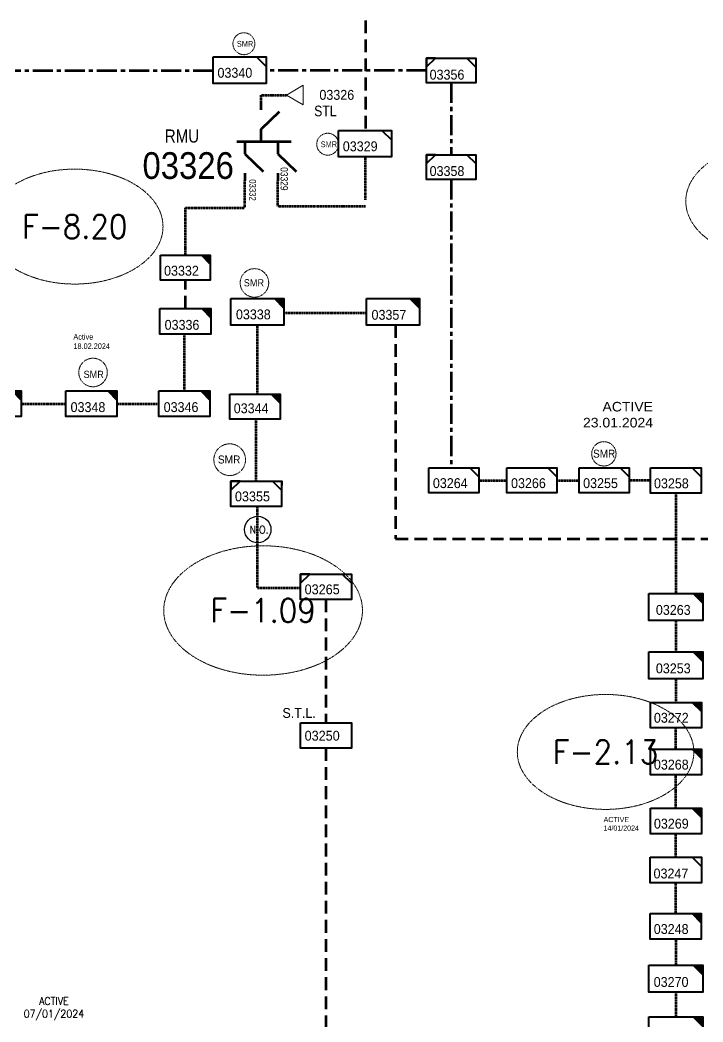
# Model space of a CAD drawing. Header units: metres. Extents: x 65984 to 144644, y -19036 to 23726.
# Drawn here: x 117936 to 118191.5, y 21133.2 to 21508 of the extents above; entities that cross this region are included whole.
import ezdxf
from ezdxf.enums import TextEntityAlignment as Align

# ---------------------------------------------------------------- set-up
doc = ezdxf.new("R2010")
doc.units = ezdxf.units.M
doc.header["$MEASUREMENT"] = 0
for name, pattern in [('( Center )', [2, 1.25, -0.25, 0.25, -0.25]), ('DGN Style 3', [0.013877, 0, -0.013877]), ('HIDDEN2', [2381.25, 1587.5, -793.75])]:
    doc.linetypes.add(name, pattern=pattern)
doc.layers.get('0').update_dxf_attribs({"color": 95, "lineweight": 40})
for name, color, linetype, lineweight in [('d_eos', 111, 'Continuous', 40), ('d_eos no', 121, 'Continuous', 40), ('d_switch', 95, 'Continuous', 40), ('d_tf', 1, 'Continuous', 40), ('d_tf no', 6, 'Continuous', 40), ('d_ug cable', 95, 'Continuous', 40), ('d_unit sub', 7, 'Continuous', 40), ('FDR  1  16', 234, 'Continuous', 40), ('FDR  4  02', 126, 'Continuous', 40), ('fedr no', 95, 'Continuous', 40), ('Level 37', 7, 'Continuous', 0), ('SW N O', 114, 'Continuous', 30)]:
    doc.layers.add(name, color=color, linetype=linetype, lineweight=lineweight)
doc.styles.add('NASKHF', font='naskhf.shx', dxfattribs={"height": 8})
doc.styles.get("Standard").update_dxf_attribs({"font": 'txt.shx'})
doc.styles.add('Style-Arial', font='arial.ttf')
doc.styles.add('Style-ENGINEERING', font='ENGINEERING.shx')
doc.styles.add('Style-msdefault', font='msdefault.shx')
doc.styles.add('Style-STANDARD', font='STANDARD.shx')

# ---------------------------------------------------------------- blocks, each defined once
blk = doc.blocks.new('TF_8')
at = {"color": 0, "linetype": 'ByBlock', "lineweight": -2}
blk.add_line((6.3, 4.95), (9.9, 1.35), dxfattribs=at)
blk.add_3dface([(-10.1, 4.95), (9.9, 4.95), (9.9, -5.05), (-10.1, -5.05)], dxfattribs=at)
blk = doc.blocks.new('exist.us-1000kva')
at = {"color": 0, "linetype": 'ByBlock', "lineweight": -2, "flags": 128}
blk.add_lwpolyline([(39.99, 12.92), (32.8, 20), (40, 20)], close=True, dxfattribs=at)
at = {"color": 0, "linetype": 'ByBlock', "lineweight": -2, "extrusion": (0, 0, -1)}
blk.add_solid([(-39.99, 12.92), (-32.8, 20), (-40, 20)], dxfattribs=at)
at = {"color": 0, "linetype": 'ByBlock', "lineweight": -2, "xscale": 2, "yscale": 2}
blk.add_blockref('TF_8', (20.2, 10.1), dxfattribs=at)
blk = doc.blocks.new('*U2308')
at = {"layer": 'd_unit sub', "color": 215, "linetype": 'Continuous', "lineweight": 40, "flags": 128}
for points in [[(-9.48, 1.38), (-6.07, 4.73), (-9.48, 4.73)], [(9.49, 1.32), (6.02, 4.73), (9.5, 4.73)]]:
    blk.add_lwpolyline(points, close=True, dxfattribs=at)
at = {"layer": 'd_unit sub', "color": 215, "linetype": 'Continuous', "lineweight": 40, "xscale": 0.94866334575076, "yscale": 0.94866334575076, "zscale": 0.4267622666565712, "rotation": 359.9999999999999}
blk.add_blockref('TF_8', (0.1, 0.04), dxfattribs=at)
blk = doc.blocks.new('*U2749')
at = {"layer": 'd_unit sub', "color": 2, "linetype": 'Continuous', "lineweight": 40, "flags": 128}
for points in [[(-9.48, 1.38), (-6.07, 4.73), (-9.48, 4.73)], [(9.49, 1.32), (6.02, 4.73), (9.5, 4.73)]]:
    blk.add_lwpolyline(points, close=True, dxfattribs=at)
at = {"layer": 'd_unit sub', "color": 2, "linetype": 'Continuous', "lineweight": 40, "xscale": 0.94866334575076, "yscale": 0.94866334575076, "zscale": 0.4267622666565712, "rotation": 359.9999999999999}
blk.add_blockref('TF_8', (0.1, 0.04), dxfattribs=at)
blk = doc.blocks.new('*U2750')
at = {"layer": 'd_unit sub', "color": 134, "linetype": 'Continuous', "lineweight": 40, "flags": 128}
for points in [[(-9.48, 1.38), (-6.07, 4.73), (-9.48, 4.73)], [(9.49, 1.32), (6.02, 4.73), (9.5, 4.73)]]:
    blk.add_lwpolyline(points, close=True, dxfattribs=at)
at = {"layer": 'd_unit sub', "color": 134, "linetype": 'Continuous', "lineweight": 40, "xscale": 0.94866334575076, "yscale": 0.94866334575076, "zscale": 0.4380515265747434, "rotation": 359.9999999999999}
blk.add_blockref('TF_8', (0.1, 0.04), dxfattribs=at)
blk = doc.blocks.new('TRA1_242')
at = {"layer": 'd_tf', "color": 1, "linetype": 'Continuous', "lineweight": 0, "ltscale": 0.000283381, "flags": 128}
blk.add_lwpolyline([(10, -17), (0, 0), (-10, -17)], close=True, dxfattribs=at)
blk = doc.blocks.new('TRA1_241')
at = {"layer": 'd_tf', "color": 1, "linetype": 'Continuous', "lineweight": 0, "ltscale": 0.000283381, "xscale": 1.000046566207834, "yscale": 1.000046566207834, "zscale": 1.000046566207834, "rotation": 180}
blk.add_blockref('TRA1_242', (0, 0), dxfattribs=at)
blk = doc.blocks.new('*U965')
at = {"layer": 'SW N O', "color": 3, "ltscale": 0.426762}
blk.add_circle((0, 0), 16.8, dxfattribs=at)
at = {"layer": 'SW N O', "color": 3, "style": 'Style-STANDARD'}
blk.add_text('N.O.', height=9.6, dxfattribs=at).set_placement((1.7, -0.2), align=Align.MIDDLE_CENTER)

msp = doc.modelspace()

# ---------------------------------------------------------------- linework, layer by layer
at = {"layer": 'd_eos', "color": 1, "linetype": 'Continuous', "lineweight": 211, "ltscale": 0.625574}
for p, q in [((118026.17, 21474.42), (118026.17, 21477.19)), ((118026.17, 21467.13), (118033.03, 21473.79)), ((118026.17, 21462.57), (118026.17, 21467.13)), ((118017.08, 21462.57), (118037.39, 21462.57)), ((118020.08, 21462.57), (118020.08, 21458.01)), ((118032.38, 21462.57), (118032.38, 21458.01)), ((118020.08, 21458.01), (118026.94, 21451.35)), ((118032.38, 21458.01), (118039.24, 21451.35)), ((118020.08, 21450.72), (118020.08, 21447.95)), ((118032.38, 21450.72), (118032.38, 21447.95))]:
    msp.add_line(p, q, dxfattribs=at)
at = {"layer": 'd_ug cable', "color": 5, "linetype": 'DGN Style 3', "lineweight": 100}
for p, q in [((118034.72, 21398.43), (118065.6, 21398.43)), ((118024.8, 21368.1), (118024.8, 21393.9)), ((118024.15, 21358.65), (118024.15, 21335.53))]:
    msp.add_line(p, q, dxfattribs=at)
at = {"layer": 'd_ug cable', "color": 1, "linetype": 'DGN Style 3', "lineweight": 100}
for p, q in [((117997.48, 21369.27), (117997.48, 21390.5)), ((117936.48, 21364.49), (117953.11, 21364.49)), ((117972.23, 21364.49), (117987.92, 21364.49))]:
    msp.add_line(p, q, dxfattribs=at)
at = {"layer": 'd_ug cable', "color": 134, "linetype": 'DGN Style 3', "lineweight": 100}
for p, q in [((118107.61, 21335.77), (118118.24, 21335.77)), ((118136.85, 21335.77), (118145.1, 21335.77)), ((118181.35, 21331.04), (118181.35, 21293.47)), ((118181.35, 21283.39), (118181.35, 21271.61)), ((118181.35, 21261.53), (118181.35, 21252.74)), ((118181.35, 21235.23), (118181.35, 21243.19)), ((118181.35, 21213.14), (118181.35, 21225.68)), ((118181.3, 21173.7), (118181.3, 21185.22)), ((118181.3, 21144.36), (118181.3, 21135.16))]:
    msp.add_line(p, q, dxfattribs=at)
at = {"layer": 'd_ug cable', "color": 215, "linetype": 'HIDDEN2', "lineweight": 158, "ltscale": 0.003}
msp.add_line((118050.45, 21291.26), (118050.45, 21245.11), dxfattribs=at)
at = {"layer": 'd_ug cable', "color": 1, "linetype": 'HIDDEN2', "lineweight": 158, "ltscale": 0.003}
for points in [[(118420.49, 21559.65), (118420.49, 21548.14), (118283.21, 21548.14), (118283.21, 21515.04), (118065.25, 21515.04), (118065.25, 21466.74)], [(117997.84, 21400.06), (117997.84, 21410.75)]]:
    msp.add_lwpolyline(points, dxfattribs=at)
at = {"layer": 'd_ug cable', "color": 1, "linetype": 'DGN Style 3', "lineweight": 100, "flags": 128}
for points in [[(118026.17, 21477.19), (118026.17, 21479.96), (118035.65, 21479.96)], [(118065.26, 21440.73), (118065.26, 21456.83)], [(117997.84, 21420.08), (117997.84, 21437.8), (118020.08, 21437.8), (118020.08, 21447.95)], [(118065.26, 21438.25), (118032.38, 21438.25), (118032.38, 21447.95)]]:
    msp.add_lwpolyline(points, dxfattribs=at)
at = {"layer": 'd_ug cable', "color": 5, "linetype": 'HIDDEN2', "lineweight": 158, "ltscale": 0.003}
msp.add_lwpolyline([(118076.4, 21393.9), (118076.4, 21313.88), (118367.69, 21313.88), (118367.69, 21343.9)], dxfattribs=at)
at = {"layer": 'd_ug cable', "color": 134, "linetype": 'DGN Style 3', "lineweight": 100, "flags": 128}
for points in [[(118171.88, 21335.77), (118163.82, 21335.77)], [(118181.3, 21194.8), (118181.3, 21203.59)], [(118181.3, 21164.16), (118181.3, 21154.44)]]:
    msp.add_lwpolyline(points, dxfattribs=at)
at = {"layer": 'd_ug cable', "color": 215, "linetype": 'DGN Style 3', "lineweight": 100, "flags": 128}
msp.add_lwpolyline([(118024.64, 21326.04), (118024.64, 21295.65), (118040.97, 21295.65)], dxfattribs=at)
at = {"layer": 'd_ug cable', "color": 215, "linetype": 'HIDDEN2', "lineweight": 158, "ltscale": 0.003}
msp.add_lwpolyline([(118050.45, 21235.63), (118050.45, 21115.82), (117958.13, 21115.82)], dxfattribs=at)
at = {"layer": 'd_ug cable', "color": 2, "linetype": 'DGN Style 3', "lineweight": 13}
for centre, radius in [((118019.74, 21499.15), 4.1), ((118051.08, 21461.56), 4.1), ((118023.68, 21409.67), 5.34), ((117963.3, 21376.16), 5.34), ((118154.39, 21345.72), 4.56), ((118014.42, 21343.55), 5.93)]:
    msp.add_circle(centre, radius, dxfattribs=at)
at = {"layer": 'd_unit sub', "color": 215, "linetype": 'Continuous', "lineweight": 40, "flags": 128}
msp.add_lwpolyline([(118040.97, 21245.11), (118059.94, 21245.11), (118059.94, 21235.63), (118040.97, 21235.63)], close=True, dxfattribs=at)
at = {"layer": 'FDR  1  16', "color": 134, "linetype": '( Center )', "lineweight": 158, "ltscale": 6}
for p, q in [((118097.27, 21484.48), (118097.27, 21457.64)), ((118097.27, 21448.4), (118097.27, 21340.45))]:
    msp.add_line(p, q, dxfattribs=at)
at = {"layer": 'FDR  1  16', "color": 134, "linetype": '( Center )', "lineweight": 158, "ltscale": 6, "flags": 128}
for points in [[(118008.26, 21489.06), (115614.73, 21489.06)], [(118088.03, 21489.1), (118028.06, 21489.1)]]:
    msp.add_lwpolyline(points, dxfattribs=at)
at = {"layer": 'fedr no', "color": 82, "linetype": 'DGN Style 3', "lineweight": 13, "true_color": 0x1dc70e}
for centre, major_axis in [((118218.07, 21440.23), (33.02, 0)), ((117956.46, 21430.74), (33.02, 0)), ((118026.92, 21287.12), (37.17, 0)), ((118155.04, 21234.21), (33.02, 0))]:
    msp.add_ellipse(centre, major_axis=major_axis, ratio=0.651175, dxfattribs=at)

# ---------------------------------------------------------------- block references
at = {"layer": 'd_tf', "color": 1, "linetype": 'Continuous', "lineweight": 0, "ltscale": 0.000283381, "extrusion": (0, 0, -1), "xscale": 0.37, "yscale": 0.37, "zscale": 0.37, "rotation": 89.99999999999997}
msp.add_blockref('TRA1_241', (-118035.64, 21479.96), dxfattribs=at)
at = {"layer": 'd_tf no', "color": 121, "linetype": 'Continuous', "lineweight": 40, "xscale": 0.4770695391493421, "yscale": 0.4770695391493421, "zscale": 0.4267622666565712}
msp.add_blockref('exist.us-1000kva', (118171.8, 21203.59), dxfattribs=at)
at = {"layer": 'd_unit sub', "color": 2, "linetype": 'Continuous', "lineweight": 40, "zscale": 0.4267622666565712, "rotation": 359.9999999999999}
for name, p, xscale, yscale in [('TF_8', (118018.26, 21489.33), 0.9907423496547131, 0.9907423496547131), ('TF_8', (118065.13, 21461.84), 0.9907423496547131, 0.9907423496547131), ('exist.us-1000kva', (118014.88, 21393.9), 0.4958740411033369, 0.4958740411033369), ('exist.us-1000kva', (117953.11, 21359.71), 0.4779477911772489, 0.4779477911772489), ('TF_8', (118154.56, 21335.82), 0.9359210244296021, 0.9359210244296021)]:
    msp.add_blockref(name, p, dxfattribs=dict(at, xscale=xscale, yscale=yscale))
at = {"layer": 'd_unit sub', "color": 134, "linetype": 'Continuous', "lineweight": 40}
for name, p, xscale, yscale, zscale in [('*U2750', (118097.27, 21489.11), 0.9742284657550533, 0.9742284657550533, 0.9742284657550533), ('*U2750', (118097.27, 21453.03), 0.9742284657550533, 0.9742284657550533, 0.9742284657550533), ('exist.us-1000kva', (118171.26, 21283.39), 0.5041135625777933, 0.5041135625777933, 0.4267622666565712), ('exist.us-1000kva', (118171.26, 21261.53), 0.5041135625777933, 0.5041135625777933, 0.4267622666565712), ('exist.us-1000kva', (118171.8, 21243.19), 0.4770695391493421, 0.4770695391493421, 0.4267622666565712), ('exist.us-1000kva', (118171.8, 21225.68), 0.4770695391493421, 0.4770695391493421, 0.4267622666565712), ('exist.us-1000kva', (118171.76, 21164.16), 0.4770695391493421, 0.4770695391493421, 0.4267622666565712), ('exist.us-1000kva', (118171.22, 21144.36), 0.5041135625777933, 0.5041135625777933, 0.4267622666565712)]:
    msp.add_blockref(name, p, dxfattribs=dict(at, xscale=xscale, yscale=yscale, zscale=zscale))
at = {"layer": 'd_unit sub', "color": 1, "linetype": 'Continuous', "lineweight": 40, "xscale": 0.4663530727014038, "yscale": 0.4663530727014038, "zscale": 0.4267622666565712}
msp.add_blockref('exist.us-1000kva', (117988.52, 21410.75), dxfattribs=at)
at = {"layer": 'd_unit sub', "color": 5, "linetype": 'Continuous', "lineweight": 40, "zscale": 0.4267622666565712, "rotation": 359.9999999999999}
for p, xscale, yscale in [((118065.6, 21393.9), 0.4958740411033369, 0.4958740411033369), ((118014.44, 21358.65), 0.4723032056404582, 0.4723032056404582)]:
    msp.add_blockref('exist.us-1000kva', p, dxfattribs=dict(at, xscale=xscale, yscale=yscale))
at = {"layer": 'd_unit sub', "color": 1, "linetype": 'Continuous', "lineweight": 40, "xscale": 0.4779477911772489, "yscale": 0.4779477911772489, "zscale": 0.4267622666565712, "rotation": 359.9999999999999}
for p in [(117988.28, 21390.5), (117917.36, 21359.71), (117987.92, 21359.71)]:
    msp.add_blockref('exist.us-1000kva', p, dxfattribs=at)
at = {"layer": 'd_unit sub', "color": 134, "linetype": 'Continuous', "lineweight": 40, "zscale": 0.4267622666565712, "rotation": 359.9999999999999}
for p, xscale, yscale in [((118098.35, 21335.82), 0.9359210244296021, 0.9359210244296021), ((118127.58, 21335.82), 0.9359210244296021, 0.9359210244296021), ((118181.44, 21335.82), 0.9467421506308028, 0.9467421506308028), ((118181.4, 21190.06), 0.9584909167305888, 0.9584909167305888)]:
    msp.add_blockref('TF_8', p, dxfattribs=dict(at, xscale=xscale, yscale=yscale))
at = {"layer": 'd_unit sub', "color": 2, "linetype": 'Continuous', "lineweight": 40}
msp.add_blockref('*U2749', (118024.37, 21330.79), dxfattribs=at)
at = {"layer": 'd_unit sub', "color": 215, "linetype": 'Continuous', "lineweight": 40}
msp.add_blockref('*U2308', (118050.45, 21296.01), dxfattribs=at)
at = {"layer": 'd_unit sub', "color": 2, "linetype": 'Continuous', "lineweight": 40, "xscale": 0.5041135625777933, "yscale": 0.5041135625777933, "zscale": 0.4267622666565712}
msp.add_blockref('exist.us-1000kva', (118171.22, 21125.08), dxfattribs=at)
at = {"layer": 'SW N O', "color": 3, "xscale": 0.2950694635422144, "yscale": 0.2950694635422144, "zscale": 0.2950694635422144}
msp.add_blockref('*U965', (118024.91, 21317.39), dxfattribs=at)

# ---------------------------------------------------------------- texts
at = {"color": 4, "insert": (118172.78, 21355.56), "char_height": 3.5787, "attachment_point": 9}
msp.add_mtext('\\FENGINEERING;\\H1x;\\W1.09375;ACTIVE\\P23.01.2024', dxfattribs=at)
at = {"layer": 'd_eos no', "color": 7, "linetype": 'Continuous', "lineweight": 140, "style": 'Style-Arial', "width": 0.88}
msp.add_text('03326', height=10, dxfattribs=at).set_placement((117981.8, 21458.57), align=Align.TOP_LEFT)
at = {"layer": 'd_switch', "color": 1, "linetype": 'Continuous', "lineweight": 30, "style": 'Style-ENGINEERING', "width": 0.857143}
for s, height, p in [('03329', 2.749, (118036.19, 21452.97)), ('03332', 2.523, (118024.29, 21448.45))]:
    msp.add_text(s, height=height, rotation=269.9996, dxfattribs=at).set_placement(p, align=Align.TOP_LEFT)
at = {"layer": 'd_tf no', "color": 1, "linetype": 'Continuous', "lineweight": 40, "style": 'Style-msdefault', "width": 0.945946}
for s, height, p in [('SMR', 2.185, (118017.11, 21500.21)), ('SMR', 2.185, (118048.45, 21462.62)), ('03332', 3.7, (117989.87, 21416.07)), ('SMR', 2.697, (118019.7, 21411.07)), ('03336', 3.7, (117990.08, 21395.83)), ('SMR', 2.697, (117959.76, 21376.8)), ('03346', 3.7, (117989.72, 21365.05)), ('SMR', 2.953, (118150.35, 21347.27)), ('SMR', 2.997, (118010, 21345.11))]:
    msp.add_text(s, height=height, dxfattribs=at).set_placement(p, align=Align.TOP_LEFT)
at = {"layer": 'd_tf no', "color": 2, "linetype": 'Continuous', "lineweight": 40, "style": 'Style-msdefault'}
for s, width, p in [('03340', 0.945946, (118009.86, 21490.12)), ('03329', 0.945946, (118056.74, 21462.62)), ('03338', 0.945946, (118016.76, 21399.73)), ('03355', 0.953514, (118016.38, 21331.65))]:
    msp.add_text(s, height=3.7, dxfattribs=dict(at, width=width)).set_placement(p, align=Align.TOP_LEFT)
at = {"layer": 'd_tf no', "color": 134, "linetype": 'Continuous', "lineweight": 40, "style": 'Style-msdefault', "width": 0.945946}
for s, p in [('03356', (118089.21, 21489.43)), ('03358', (118089.21, 21453.36)), ('03264', (118090.43, 21336.61)), ('03266', (118119.67, 21336.61)), ('03258', (118173.15, 21336.54)), ('03263', (118173.85, 21289.19)), ('03253', (118173.85, 21267.32)), ('03272', (118173.11, 21248.83)), ('03268', (118173.11, 21231.32)), ('03247', (118172.98, 21190.57)), ('03248', (118173.07, 21169.8)), ('03270', (118173.04, 21150))]:
    msp.add_text(s, height=3.7, dxfattribs=at).set_placement(p, align=Align.TOP_LEFT)
at = {"layer": 'd_tf no', "color": 1, "linetype": 'Continuous', "lineweight": 40, "style": 'Style-msdefault', "width": 0.945946}
msp.add_text('03326', height=3.7, dxfattribs=at).set_placement((118061, 21481.87), align=Align.TOP_RIGHT)
msp.add_text('03326', height=3.7, dxfattribs=at).set_placement((118061, 21481.87), align=Align.TOP_RIGHT)
at = {"layer": 'd_tf no', "color": 5, "linetype": 'Continuous', "lineweight": 40, "style": 'Style-msdefault', "width": 0.945946}
for s, p in [('03357', (118067.48, 21399.58)), ('03344', (118015.93, 21364.61))]:
    msp.add_text(s, height=3.7, dxfattribs=at).set_placement(p, align=Align.TOP_LEFT)
at = {"layer": 'd_tf no', "color": 121, "linetype": 'Continuous', "lineweight": 40, "style": 'Style-msdefault', "width": 0.945946}
for s, p in [('03348', (117954.9, 21365.05)), ('03255', (118146.64, 21336.61)), ('03269', (118173.11, 21209.23))]:
    msp.add_text(s, height=3.7, dxfattribs=at).set_placement(p, align=Align.TOP_LEFT)
at = {"layer": 'd_tf no', "color": 215, "linetype": 'Continuous', "lineweight": 40, "style": 'Style-msdefault'}
for s, width, p in [('03265', 0.953514, (118042.46, 21296.87)), ('S.T.L.', 0.945946, (118034.15, 21250.64)), ('03250', 0.953514, (118042.46, 21242.12))]:
    msp.add_text(s, height=3.7, dxfattribs=dict(at, width=width)).set_placement(p, align=Align.TOP_LEFT)
at = {"layer": 'd_tf no', "color": 121, "linetype": 'Continuous', "lineweight": 40, "attachment_point": 1, "style": 'NASKHF'}
for s, insert, char_height in [('\\Fmsdefault;\\H1x;\\W0.945946;Active\\P18.02.2024', (117955.95, 21390.55), 2.0941), ('\\Fmsdefault;\\H1x;\\W0.945946;ACTIVE\\P14/01/2024', (118154.29, 21209.87), 1.9213)]:
    msp.add_mtext(s, dxfattribs=dict(at, insert=insert, char_height=char_height))
at = {"layer": 'FDR  4  02', "color": 131, "linetype": 'Continuous', "lineweight": 13, "insert": (117948.66, 21138.17), "char_height": 2.839, "attachment_point": 5, "rotation": 359.9994, "style": 'Style-STANDARD'}
msp.add_mtext('ACTIVE\\P07/01/2024', dxfattribs=at)
at = {"layer": 'fedr no', "color": 6, "linetype": 'Continuous', "lineweight": 40, "char_height": 8.852, "attachment_point": 5, "style": 'Style-STANDARD'}
for s, insert in [('F-8.20', (117956.46, 21430.74)), ('F-1.09', (118026.92, 21287.12)), ('F-2.13', (118155.04, 21234.21))]:
    msp.add_mtext(s, dxfattribs=dict(at, insert=insert))
at = {"layer": 'Level 37', "color": 7, "linetype": 'Continuous', "lineweight": 100, "style": 'Style-msdefault', "width": 0.86}
for s, height, p in [('STL', 3.976, (118054.41, 21475.99)), ('RMU', 4.9, (118002.99, 21467.07))]:
    msp.add_text(s, height=height, rotation=0.0004, dxfattribs=at).set_placement(p, align=Align.TOP_RIGHT)

doc.saveas('drawing.dxf')
